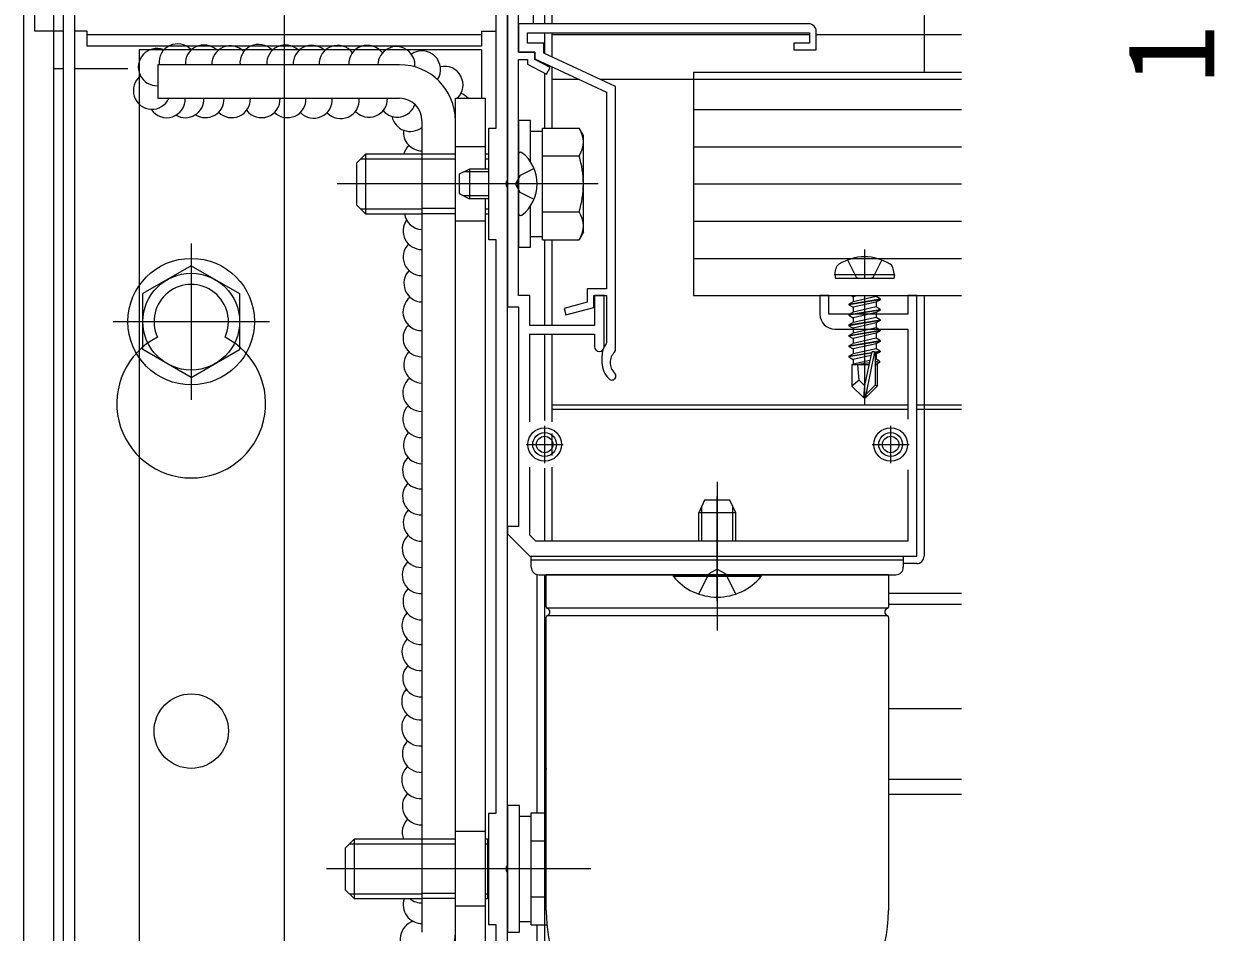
# Model space of a CAD drawing. Units: millimetres, scale not verified. Extents: x -700 to 700, y -1043 to 1037.
# Drawn here: x 154 to 314, y -32.1 to 89.9 of the extents above; entities that cross this region are included whole.
import ezdxf
from ezdxf.enums import TextEntityAlignment as Align

# ---------------------------------------------------------------- set-up
doc = ezdxf.new("R2010")
doc.units = ezdxf.units.MM
doc.header["$LTSCALE"] = 6
for name, color, linetype in [('0-2_YKK_11', 7, 'Continuous'), ('0-3_YKK_12', 2, 'Continuous'), ('0-4_YKK_13', 4, 'Continuous'), ('0-5_YKK_D', 6, 'Continuous')]:
    doc.layers.add(name, color=color, linetype=linetype)
doc.styles.add('ＭＳ ゴシック', font='')
doc.styles.get('ＭＳ ゴシック').set_extended_font_data('MS Gothic')

msp = doc.modelspace()

# ---------------------------------------------------------------- linework, layer by layer
at = {"layer": '0-2_YKK_11'}
for p, q in [((231.7, 45.158), (231.7, 44.358)), ((224, 35.858), (224, 30.858)), ((270.5, 35.858), (270.5, 30.858)), ((221.5, 33.358), (226.5, 33.358)), ((268, 33.358), (273, 33.358))]:
    msp.add_line(p, q, dxfattribs=at)
for points in [[(193.276, 96.558), (181.7, 96.558), (181, 95.858), (164, 95.858), (163.3, 96.558), (160.8, 96.558), (160.8, -59.416), (166.615, -65.142), (171.6, -65.142), (171.6, -61.142)], [(198.1, -55.342), (198.1, -59.197), (194.6, -61.197), (194.6, -65.142), (200.5, -65.142), (201, -64.642), (217.5, -64.642), (217.5, -31.142), (216.5, -31.142), (216.5, -16.142), (217.5, -16.142), (217.5, 60.858), (216.5, 60.858), (216.5, 75.858), (217.5, 75.858), (217.5, 96.558), (200.724, 96.558)], [(219, -66.642), (219, -24.101), (218.88, -23.917), (218.88, -23.367), (219, -23.184), (219, 67.899), (218.88, 68.083), (218.88, 68.633), (219, 68.816), (219, 96.858)], [(219, 96.858), (219, 51.858), (220.5, 51.858), (220.5, 22.358), (219, 22.358), (219, 21.358), (222, 18.358), (274, 18.358), (274, 53.358), (272.8, 53.358), (272.8, 50.858), (262.2, 50.858), (262.2, 53.358), (261, 53.358), (261, 50.858)], [(232, 46.508), (232, 53.358), (230.7, 53.358), (230.7, 49.358), (222, 49.358), (222, 53.358), (220.5, 53.358), (220.5, 67.899), (220.38, 68.083), (220.38, 68.633), (220.5, 68.816), (220.5, 85.058), (221.7, 85.058), (221.7, 84.451), (224.269, 83.114), (224.731, 84.001), (222.7, 85.058), (222.7, 86.058), (220.5, 86.058), (220.5, 96.858)], [(159.3, 95.058), (159.3, -58.342), (159, -58.642), (159, -66.642), (160.5, -66.642), (160.5, -61.743), (160.868, -61.588), (166, -66.642), (179.5, -66.642), (179.5, -65.642)], [(259.5, 89.858), (220.5, 89.858), (220.5, 86.058), (222.7, 86.058), (222.7, 85.158), (232.3, 80.658), (232.3, 54.258), (229.7, 54.258), (229.7, 52.451), (226.635, 51.643), (226.865, 50.773), (230.6, 51.758), (230.6, 53.358), (232.3, 53.358), (232.3, 47.055), (232.245, 46.883)], [(233.405, 45.748), (233.5, 45.967), (233.5, 81.421), (223.9, 85.921), (223.9, 87.258), (221.7, 87.258), (221.7, 88.658), (259.6, 88.658), (259.6, 87.258), (257.5, 87.258), (257.5, 86.358), (260.5, 86.358), (260.5, 88.858)], [(222, 36.417), (222, 48.158), (230.7, 48.158), (230.7, 46.508)], [(263, 48.858), (272.8, 48.858), (272.8, 36.756)], [(272.8, 29.959), (272.8, 20.358), (222.828, 20.358), (222, 21.186), (222, 30.298)]]:
    msp.add_lwpolyline(points, dxfattribs=at)
for centre, radius, start, end in [((259.5, 88.858), 1, 0.00001, 89.99999), ((263, 50.858), 2, 180.00001, 269.99999), ((231.35, 46.508), 0.65, 180.00001, 269.99999), ((231.35, 46.508), 0.65, 270.00001, 359.99999), ((234.7, 45.158), 3, 144.90318, 180), ((234.7, 44.358), 1.9, 132.9859, 227.02712), ((234.7, 44.358), 3, 180.00001, 227.02713), ((233.03, 42.565), 0.55, 227.02712, 330.00001), ((233.03, 42.565), 0.55, 329.99997, 47.0271)]:
    msp.add_arc(centre, radius, start, end, dxfattribs=at)
at = {"layer": '0-3_YKK_12'}
for p, q in [((189, 430.358), (189, -262.802)), ((224, 180.358), (224, 89.858)), ((154, -69.642), (154, 101.983)), ((225, 89.858), (225, 98.358)), ((224, 88.658), (224, 85.888)), ((225, 85.405), (225, 88.658)), ((259.6, 88.358), (225, 88.358)), ((275, 88.358), (260.5, 88.358)), ((280, 88.358), (275, 88.358)), ((224, 84.548), (224, 84.381)), ((224, 83.254), (224, 75.863)), ((225, 75.863), (225, 84.08)), ((228.673, 82.358), (225, 82.358)), ((280, 82.358), (231.501, 82.358)), ((231.176, 68.358), (196.094, 68.358)), ((224, 60.852), (224, 49.358)), ((225, 49.358), (225, 60.852)), ((176.5, 60.359), (176.5, 39.359)), ((166, 49.859), (187, 49.859)), ((224, 48.158), (224, 36.558)), ((225, 36.397), (225, 48.158)), ((272.8, 38.658), (225, 38.658)), ((280, 38.658), (274, 38.658)), ((272.8, 38.058), (225, 38.058)), ((280, 38.058), (274, 38.058)), ((224, 35.262), (224, 31.454)), ((225, 31.861), (225, 34.854)), ((224, 30.158), (224, 20.358)), ((225, 20.358), (225, 30.318)), ((247.2, 28.358), (247.2, 8.358)), ((247.2, 12.358), (247.2, 26.358)), ((224, 15.858), (224, -16.137)), ((280, 13.358), (270.2, 13.358)), ((280, 11.858), (270.2, 11.858)), ((280, -11.642), (270.202, -11.642)), ((280, -13.642), (270.202, -13.642)), ((230.2, -23.642), (194.7, -23.642)), ((224, -31.148), (224, -69.642))]:
    msp.add_line(p, q, dxfattribs=at)
at = {"layer": '0-4_YKK_13'}
for p, q in [((158, 99.483), (158, -65.475)), ((155.5, 88.858), (155.5, 98.858)), ((158, 98.358), (158, -66.642)), ((222.5, 89.858), (222.5, 96.781)), ((275, 93.858), (275, 83.358)), ((159.3, 88.858), (155.5, 88.858)), ((162.5, 88.858), (160.8, 88.858)), ((215.5, 88.358), (162.5, 88.358)), ((215.5, 88.858), (217.5, 88.858)), ((169.5, 86.358), (169.5, -41.642)), ((215.5, 86.358), (169.5, 86.358)), ((215.5, 86.358), (215.5, 79.854)), ((158, 83.859), (159.3, 83.859)), ((160.8, 83.859), (168, 83.859)), ((204.5, 84.359), (172, 84.359)), ((172, 84.359), (172, 79.859)), ((244, 83.358), (244, 53.358)), ((244, 83.358), (280, 83.358)), ((172, 79.859), (204.5, 79.859)), ((207.5, 76.859), (207.5, -32.141)), ((212, -32.141), (212, 76.859)), ((244, 78.358), (280, 78.358)), ((222.1, 71.312), (222.1, 75.408)), ((223.7, 75.408), (222.1, 75.408)), ((223.7, 75.863), (228.619, 75.863)), ((223.7, 60.852), (223.7, 75.863)), ((229.2, 74.858), (228.619, 75.863)), ((229.2, 61.858), (229.2, 74.858)), ((198.7, 71.158), (199.9, 72.358)), ((207.5, 72.358), (199.9, 72.358)), ((199.9, 72.358), (199.9, 64.358)), ((212, 72.359), (207.5, 72.359)), ((216, 73.354), (212, 73.354)), ((216.5, 72.358), (216, 72.358)), ((220.5, 64.382), (220.5, 72.333)), ((223.7, 64.358), (223.7, 72.358)), ((223.7, 72.111), (228.619, 72.111)), ((244, 73.358), (280, 73.358)), ((198.7, 71.158), (198.7, 65.558)), ((199.252, 71.71), (207.5, 71.71)), ((212, 71.679), (207.5, 71.679)), ((216, 71.71), (216.5, 71.71)), ((222.577, 70.433), (220.712, 69.503)), ((213.9, 70.358), (212.5, 69.658)), ((212.5, 69.658), (212.5, 67.058)), ((216.5, 69.979), (213.142, 69.979)), ((216.5, 70.358), (213.9, 70.358)), ((213.9, 70.358), (213.9, 66.358)), ((220.712, 69.503), (220.103, 68.358)), ((220.712, 67.213), (220.103, 68.358)), ((222.577, 66.283), (220.712, 67.213)), ((244, 68.358), (280, 68.358)), ((212.5, 67.058), (213.9, 66.358)), ((216.5, 66.737), (213.142, 66.737)), ((216.5, 66.358), (213.9, 66.358)), ((198.7, 65.558), (199.9, 64.358)), ((199.252, 65.006), (207.5, 65.006)), ((199.9, 64.358), (207.5, 64.358)), ((212, 65.039), (207.5, 65.039)), ((212, 64.359), (207.5, 64.359)), ((216, 65.006), (216.5, 65.006)), ((216, 64.358), (216.5, 64.358)), ((222.1, 61.308), (222.1, 65.403)), ((223.7, 64.605), (228.619, 64.605)), ((216, 63.354), (212, 63.354)), ((244, 63.358), (280, 63.358)), ((222.1, 61.308), (223.7, 61.308)), ((223.7, 60.852), (228.619, 60.852)), ((229.2, 61.858), (228.619, 60.852)), ((267, 59.558), (267, 55.658)), ((244, 58.358), (280, 58.358)), ((176.5, 57.359), (170, 53.617)), ((176.5, 57.359), (183, 53.617)), ((263, 56.158), (263.142, 56.96)), ((271, 56.158), (263, 56.158)), ((263, 56.158), (263.088, 55.658)), ((271, 56.158), (270.859, 56.96)), ((271, 56.158), (270.912, 55.658)), ((270.912, 55.658), (263.088, 55.658)), ((170, 46.111), (170, 53.617)), ((183, 53.617), (183, 46.1)), ((244, 53.358), (280, 53.358)), ((264.9, 52.208), (269.1, 52.908)), ((269.1, 52.808), (264.9, 52.108)), ((265.16, 53.358), (265.45, 53.19)), ((266.191, 53.358), (265.45, 53.19)), ((268.55, 53.225), (265.45, 52.525)), ((265.45, 53.19), (265.45, 52.525)), ((267, 53.358), (267, 38.658)), ((268.55, 53.358), (268.55, 53.225)), ((269.1, 52.908), (268.55, 53.225)), ((269.1, 52.908), (269.1, 52.808)), ((275, 53.358), (275, 18.358)), ((264.9, 52.208), (265.45, 52.525)), ((264.9, 52.208), (264.9, 52.108)), ((264.9, 52.108), (265.45, 51.79)), ((264.9, 50.808), (269.1, 51.508)), ((269.1, 51.408), (264.9, 50.708)), ((268.55, 51.825), (265.45, 51.125)), ((265.45, 51.79), (265.45, 51.125)), ((268.55, 52.49), (268.55, 51.825)), ((269.1, 51.508), (268.55, 51.825)), ((269.1, 51.508), (269.1, 51.408)), ((264.9, 50.808), (265.45, 51.125)), ((264.9, 50.808), (264.9, 50.708)), ((264.9, 50.708), (265.45, 50.39)), ((264.9, 49.408), (269.1, 50.108)), ((269.1, 50.008), (264.9, 49.308)), ((264.9, 49.408), (265.45, 49.725)), ((268.55, 50.425), (265.45, 49.725)), ((265.45, 50.39), (265.45, 49.725)), ((268.55, 51.09), (268.55, 50.425)), ((269.1, 50.108), (268.55, 50.425)), ((268.55, 49.69), (268.55, 49.025)), ((269.1, 50.108), (269.1, 50.008)), ((264.9, 49.408), (264.9, 49.308)), ((264.9, 49.308), (265.45, 48.99)), ((264.9, 48.008), (269.1, 48.708)), ((269.1, 48.608), (264.9, 47.908)), ((264.9, 48.008), (265.45, 48.325)), ((264.9, 48.008), (264.9, 47.908)), ((268.55, 49.025), (265.45, 48.325)), ((265.45, 48.99), (265.45, 48.325)), ((269.1, 48.708), (268.55, 49.025)), ((268.55, 48.29), (268.55, 47.625)), ((269.1, 48.708), (269.1, 48.608)), ((264.9, 47.908), (265.45, 47.59)), ((264.9, 46.608), (269.1, 47.308)), ((269.1, 47.208), (264.9, 46.508)), ((264.9, 46.608), (265.45, 46.925)), ((264.9, 46.608), (264.9, 46.508)), ((264.9, 46.508), (265.45, 46.19)), ((268.55, 47.625), (265.45, 46.925)), ((265.45, 47.59), (265.45, 46.925)), ((269.1, 47.308), (268.55, 47.625)), ((268.55, 46.89), (268.55, 46.225)), ((269.1, 47.308), (269.1, 47.208)), ((176.5, 42.359), (170, 46.1)), ((176.5, 42.359), (183, 46.1)), ((264.9, 45.208), (267.926, 45.712)), ((267.898, 45.607), (264.9, 45.108)), ((264.9, 45.208), (265.45, 45.525)), ((264.9, 45.208), (264.9, 45.108)), ((264.9, 45.108), (265.45, 44.79)), ((268.55, 46.225), (265.45, 45.525)), ((265.45, 46.19), (265.45, 45.525)), ((267.84, 45.33), (265.45, 44.79)), ((267.91, 45.664), (267, 41.279)), ((268.332, 45.78), (267.15, 40.082)), ((268.332, 45.78), (269.1, 45.908)), ((269.1, 45.808), (268.387, 45.689)), ((268.55, 44.825), (268.397, 44.791)), ((268.4, 45.609), (268.4, 41.332)), ((269.1, 45.908), (268.55, 46.225)), ((268.55, 45.49), (268.55, 44.825)), ((269, 44.565), (268.55, 44.825)), ((269.1, 45.908), (269.1, 45.808)), ((265.3, 44.058), (265.45, 44.125)), ((265.3, 44.058), (265.3, 41.208)), ((267.576, 44.058), (265.3, 44.058)), ((265.45, 44.79), (265.45, 44.125)), ((267.695, 44.632), (265.45, 44.125)), ((267.635, 44.341), (265.917, 44.058)), ((267.58, 44.074), (267.496, 44.058)), ((269, 44.565), (268.4, 44.467)), ((269, 44.35), (268.4, 44.233)), ((268.7, 44.058), (268.4, 44.058)), ((269, 44.35), (268.7, 44.177)), ((268.7, 44.177), (268.7, 41.208)), ((269, 44.565), (269, 44.35)), ((266.257, 42.011), (265.3, 41.208)), ((266.85, 39.658), (265.3, 41.208)), ((267, 41.279), (266.85, 39.658)), ((267, 41.279), (267, 39.658)), ((268.4, 41.332), (267.15, 40.082)), ((267.15, 39.658), (268.7, 41.208)), ((267.15, 40.082), (267.15, 39.658)), ((268.7, 41.208), (268.4, 41.332)), ((266.85, 39.658), (267.15, 39.658)), ((245.5, 25.858), (244.7, 24.158)), ((248.9, 25.858), (245.5, 25.858)), ((249.7, 24.158), (248.9, 25.858)), ((244.7, 20.358), (244.7, 24.158)), ((249.7, 24.158), (244.7, 24.158)), ((245.133, 20.358), (245.133, 25.078)), ((249.267, 20.358), (249.267, 25.078)), ((249.7, 20.358), (249.7, 24.158)), ((222.2, 16.858), (222.2, 18.358)), ((222.2, 18.358), (272.2, 18.358)), ((222.2, 17.858), (272.2, 17.858)), ((272.2, 18.358), (272.2, 16.858)), ((247.2, 16.601), (246.055, 15.993)), ((247.2, 16.601), (248.345, 15.993)), ((274, 17.358), (272.2, 17.358)), ((223, -16.137), (223, 15.878)), ((223.2, 15.858), (247.2, 15.858)), ((224.2, 11.53), (224.2, 15.858)), ((270.2, 15.858), (224.2, 15.858)), ((241.3, 15.858), (253.1, 15.858)), ((241.3, 15.61), (241.3, 15.858)), ((253.1, 15.61), (241.3, 15.61)), ((244.7, 13.275), (246.055, 15.993)), ((247.2, 15.858), (271.2, 15.858)), ((249.7, 13.275), (248.345, 15.993)), ((253.1, 15.61), (253.1, 15.858)), ((270.2, 15.858), (270.2, 11.524)), ((270.111, 11.358), (224.3, 11.358)), ((224.196, -29.234), (224.2, 10.186)), ((270.1, 10.358), (224.3, 10.358)), ((270.2, 10.185), (270.204, -29.234)), ((280, -2.141), (270.201, -2.141)), ((224, -12.141), (224, -69.642)), ((220.6, -30.692), (220.6, -16.592)), ((222.2, -16.592), (220.6, -16.592)), ((222.2, -16.137), (224.197, -16.137)), ((222.2, -31.148), (222.2, -16.137)), ((216, -18.646), (212, -18.646)), ((197.2, -20.842), (198.4, -19.642)), ((197.752, -20.29), (207.5, -20.29)), ((207.5, -19.642), (198.4, -19.642)), ((198.4, -19.642), (198.4, -27.642)), ((212, -19.641), (207.5, -19.641)), ((212, -20.321), (207.5, -20.321)), ((216.3, -19.642), (216, -19.642)), ((216, -20.29), (216.3, -20.29)), ((216.3, -19.642), (216.3, -27.642)), ((216.5, -19.7), (216.3, -19.642)), ((216.5, -20.233), (216.3, -20.29)), ((222.2, -27.642), (222.2, -19.642)), ((222.2, -19.889), (224, -19.889)), ((197.2, -20.842), (197.2, -26.442)), ((197.2, -26.442), (198.4, -27.642)), ((197.752, -26.994), (207.5, -26.994)), ((212, -26.961), (207.5, -26.961)), ((216, -26.994), (216.3, -26.994)), ((216.5, -27.052), (216.3, -26.994)), ((198.4, -27.642), (207.5, -27.642)), ((212, -27.641), (207.5, -27.641)), ((216, -28.646), (212, -28.646)), ((216, -27.642), (216.3, -27.642)), ((216.3, -27.642), (216.5, -27.585)), ((222.2, -27.395), (224, -27.395)), ((220.6, -30.692), (222.2, -30.692)), ((222.2, -31.148), (224.286, -31.148)), ((223, -66.642), (223, -31.148))]:
    msp.add_line(p, q, dxfattribs=at)
for points in [[(215.5, 88.858), (215.5, 86.858), (162.5, 86.858), (162.5, 88.858)], [(212, 79.854), (216, 79.854), (216, 70.358)], [(216, 66.358), (216, -35.146), (212, -35.146), (212, 79.854)], [(220.5, 76.858), (220.5, 59.858), (222.1, 59.858), (222.1, 65.403)], [(222.1, 71.312), (222.1, 76.858), (220.5, 76.858)], [(264.7, 58.137), (265.855, 55.821), (266.162, 55.658)], [(269.3, 58.137), (268.145, 55.821), (267.838, 55.658)], [(269.1, 52.808), (268.55, 52.49), (265.45, 51.79)], [(269.1, 51.408), (268.55, 51.09), (265.45, 50.39)], [(269.1, 50.008), (268.55, 49.69), (265.45, 48.99)], [(269.1, 48.608), (268.55, 48.29), (265.45, 47.59)], [(269.1, 47.208), (268.55, 46.89), (265.45, 46.19)], [(269.1, 45.808), (268.55, 45.49), (268.4, 45.456)], [(267, 41.279), (266.257, 42.011), (266.1, 44.058)]]:
    msp.add_lwpolyline(points, dxfattribs=at)
msp.add_lwpolyline([(219, -15.142), (219, -32.142), (220.6, -32.142), (220.6, -15.142)], close=True, dxfattribs=at)
for centre, radius in [((176.5, 49.859), 8.5), ((176.5, 49.859), 6.5), ((224, 33.358), 2.25), ((270.5, 33.358), 2.25), ((224, 33.358), 1.6), ((224, 33.358), 1.1), ((270.5, 33.358), 1.6), ((270.5, 33.358), 1.1), ((176.5, -5.141), 5)]:
    msp.add_circle(centre, radius, dxfattribs=at)
for centre, radius, start, end in [((171.885, 84.044), 2.5, 69.92817, 272.63522), ((174.665, 84.661), 2.5, 44.92817, 185.38112), ((178.203, 84.529), 2.5, 47.0535, 183.89969), ((181.748, 84.4), 2.5, 43.33988, 180.94365), ((185.55, 84.593), 2.5, 44.92817, 185.38112), ((189.157, 84.529), 2.5, 47.0535, 183.89969), ((192.701, 84.464), 2.5, 49.26717, 182.42086), ((196.18, 84.464), 2.5, 36.97641, 182.42086), ((200.174, 84.464), 2.5, 36.27857, 182.42086), ((204.073, 84.299), 2.5, 354.73267, 178.63523), ((207.503, 83.722), 2.5, 326.96898, 124.52483), ((204.5, 76.859), 7.5, 0, 90), ((210.525, 81.65), 2.5, 314.22422, 102.69972), ((171.224, 80.872), 2.5, 127.83041, 336.07739), ((211.85, 78.186), 2.5, 41.98772, 68.8016), ((173.205, 79.753), 2.5, 213.46239, 2.42086), ((175.705, 79.753), 2.5, 240, 2.42086), ((178.411, 79.753), 2.5, 237.23684, 2.42086), ((181.951, 79.753), 2.5, 224.92958, 2.42086), ((185.945, 79.753), 2.5, 216.97641, 2.42086), ((189.424, 79.753), 2.5, 225.90888, 2.42086), ((192.968, 79.689), 2.5, 223.82069, 3.89969), ((196.576, 79.624), 2.5, 222.78303, 5.38112), ((200.377, 79.817), 2.5, 223.33988, 0.94365), ((204.189, 79.817), 2.5, 220.32701, 341.79139), ((204.5, 76.859), 3, 0, 90), ((205.936, 77.904), 2.5, 191.19214, 308.7142), ((207.517, 75.298), 2.5, 173.67744, 269.61562), ((225.877, 73.987), 3.323, 325.61575, 34.38425), ((207.517, 71.786), 2.5, 135.38013, 166.78143), ((220.774, 72.333), 0.274, 52.28591, 180), ((217.7, 68.358), 5.3, 307.71409, 52.28591), ((216.781, 68.358), 12.419, 342.41205, 17.58795), ((207.615, 64.737), 2.5, 188.72318, 267.35219), ((220.774, 64.382), 0.274, 180, 307.71409), ((225.877, 62.729), 3.323, 325.61575, 34.38425), ((207.488, 62.044), 2.5, 144.66303, 270.26943), ((207.488, 58.532), 2.5, 135.37788, 270.26943), ((267, 52.058), 6.5, 57.94412, 122.05588), ((207.587, 54.995), 2.5, 136.55193, 268.00654), ((264.028, 56.804), 0.9, 122.05588, 170), ((269.972, 56.804), 0.9, 10, 57.94412), ((176.5, 49.859), 5, 335.28015, 204.71985), ((265.25, 55.458), 0.2, 87.99807, 90), ((268.75, 55.458), 0.2, 90, 92.00193), ((207.46, 51.16), 2.5, 127.98915, 270.92327), ((207.46, 47.648), 2.5, 135.37788, 270.92327), ((176.5, 38.859), 10, 117.01229, 62.98771), ((207.558, 44.111), 2.5, 136.55193, 268.66062), ((268.152, 45.609), 0.248, 0, 167.19096), ((207.431, 40.309), 2.5, 128.5381, 271.57724), ((207.431, 36.796), 2.5, 135.37788, 271.57724), ((207.53, 33.259), 2.5, 136.55193, 269.31454), ((207.403, 29.903), 2.5, 135.62065, 272.23141), ((207.403, 26.391), 2.5, 135.37788, 272.23141), ((207.501, 22.854), 2.5, 136.55193, 269.96836), ((207.363, 19.345), 2.5, 133.13459, 273.14141), ((274, 18.358), 1, 270, 0), ((274, 18.358), 1, 270, 0), ((207.363, 15.833), 2.5, 135.37788, 273.14141), ((223.2, 16.858), 1, 180, 270), ((271.2, 16.858), 1, 270, 0), ((247.2, 20.558), 7.7, 219.98312, 320.01688), ((207.462, 12.296), 2.5, 136.55195, 270.87733), ((224.4, 11.53), 0.2, 180, 253.70237), ((224.204, 10.858), 0.5, 286.29763, 73.70237), ((270.204, 10.855), 0.5, 106.90593, 253.09407), ((270, 11.524), 0.2, 286.90593, 0), ((207.323, 8.995), 2.5, 136.24488, 274.05215), ((224.4, 10.186), 0.2, 106.29763, 180), ((270, 10.185), 0.2, 0, 73.09407), ((207.323, 5.483), 2.5, 135.37788, 274.05222), ((207.422, 1.946), 2.5, 136.55193, 271.78664), ((207.284, -1.134), 2.5, 139.35747, 274.96405), ((207.284, -4.646), 2.5, 135.37788, 274.96405), ((207.382, -8.183), 2.5, 136.55193, 272.69635), ((207.284, -11.702), 2.5, 135.37788, 274.96405), ((234, -12.141), 10, 168.58172, 180), ((207.382, -15.239), 2.5, 136.55193, 272.69635), ((207.363, -18.731), 2.5, 135.37788, 201.37072), ((207.478, -28.469), 2.5, 160.70063, 272.69635), ((207.469, -25.714), 2.5, 230.46635, 272.69635), ((207.079, -33.082), 2.5, 107.2234, 232.4093), ((204.5, -32.141), 7.5, 270, 0)]:
    msp.add_arc(centre, radius, start, end, dxfattribs=at)
msp.add_ellipse((247.2, -29.234), major_axis=(23.004, 0), ratio=0.939189, start_param=3.1415927, end_param=6.2831853, dxfattribs=at)

# ---------------------------------------------------------------- texts
at = {"layer": '0-5_YKK_D', "style": 'ＭＳ ゴシック'}
msp.add_text('1', height=11.73, rotation=90, dxfattribs=at).set_placement((317.5, 81.785), align=Align.BOTTOM_LEFT)

doc.saveas('drawing.dxf')
